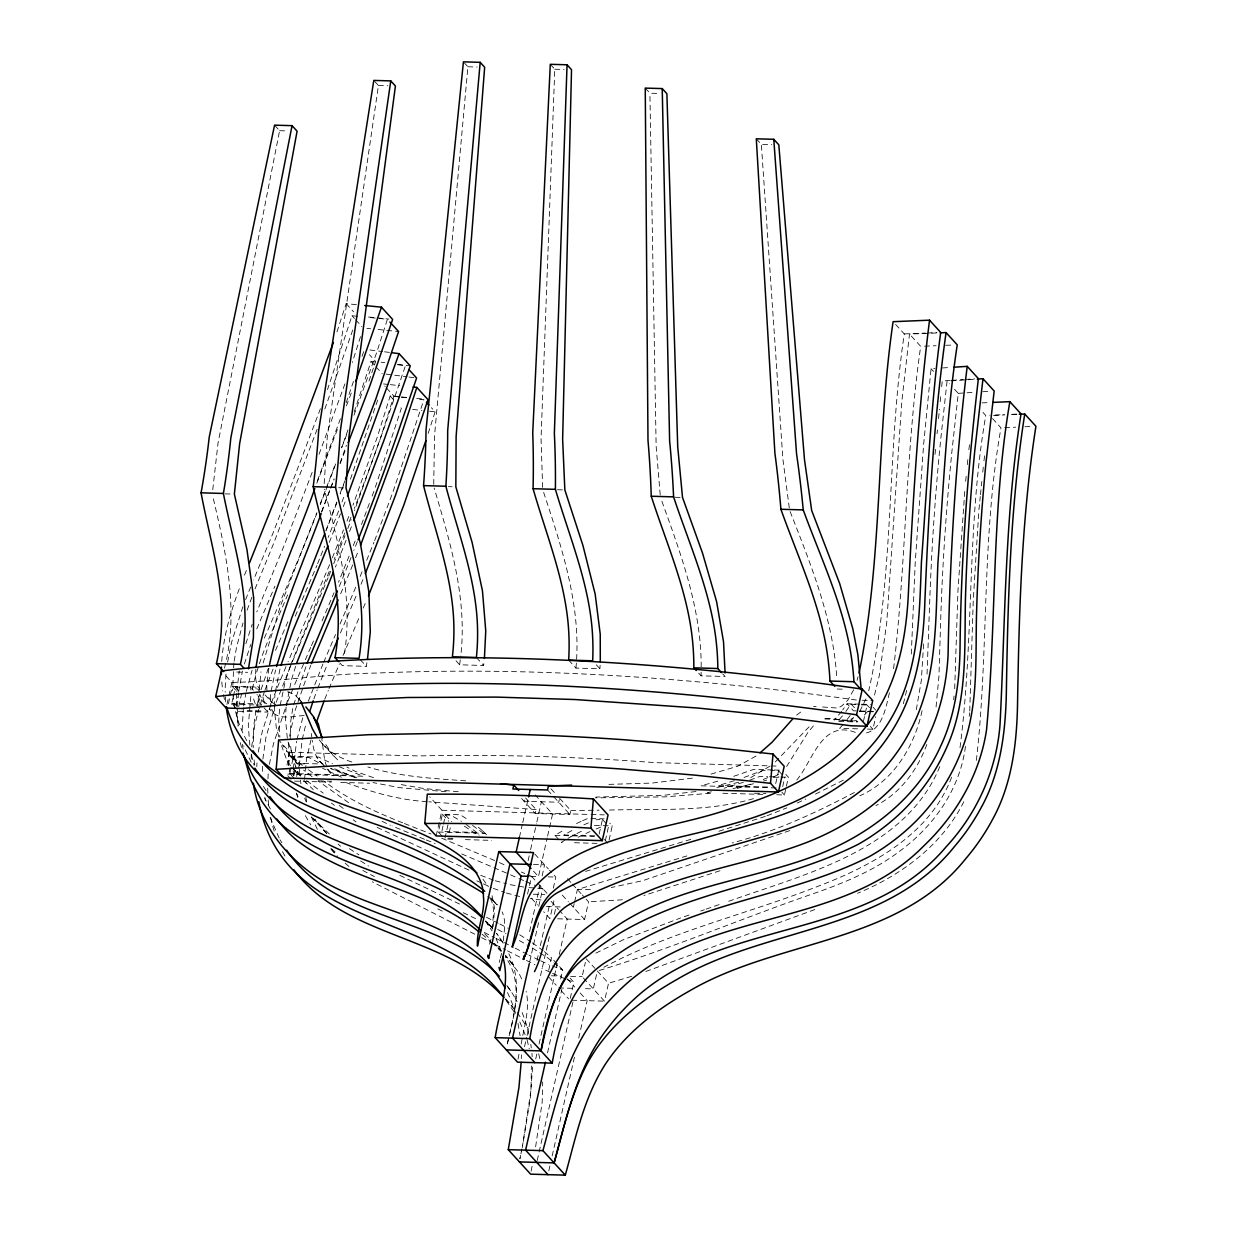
<?xml version="1.0" encoding="UTF-8"?>
<svg xmlns="http://www.w3.org/2000/svg" width="1237" height="1237" viewBox="0 0 1237 1237"><rect width="100%" height="100%" fill="white"/><g stroke="black" fill="none" stroke-linecap="round" stroke-linejoin="round"><path stroke-width="0.75" stroke-dasharray="5 3.75" d="M542.641 487.424L541.048 438.748L554.779 69.226L550.295 64.309M722.671 673.84L725.098 676.5L701.101 675.819L701.163 668.769M701.178 667.006C701.441 609.114 680.922 553.99 661.532 500.289M259.182 689.798L261.007 671.799M270.578 694.622L270.872 706.451M521.287 1058.609L521.426 1054.852M532.606 1067.114L530.116 1099.832L522.617 1145.694M293.308 768.904L296.555 741.241M304.549 779.233L306.59 758.59L311.028 739.772M237.334 708.322L237.751 725.964M237.396 706.513L238.416 693.632M923.606 643.936L921.333 680.443L915.921 711.909M954.686 688.731L957.933 591.07L964.922 488.754M256.786 766.662L256.971 762.935M267.965 778.908L268.228 773.326M568.649 660.11L575.932 668.088L599.93 668.769L600.115 665.259M225.954 674.01L225.165 688.36A163.516 134.276 -42.4 0 0 225.18 692.225M236.731 693.431L236.344 700.606A163.516 134.276 -42.4 0 0 236.391 706.404M236.839 691.653L239.251 670.918M969.746 710.997L973.225 601.043L978.776 511.623M274.274 706.621L274.923 694.777M286.103 707.023L285.453 718.883L287.51 740.159M433.739 484.347L434.527 435.733L467.911 66.767L464.555 63.072M288.762 743.05L288.592 764.188L290.355 775.12M299.308 765.626L302.137 739.881L305.987 723.614M492.311 929.157C492.434 919.338 495.589 908.824 490.888 899.593M503.227 943.182L496.532 933.27L503.227 943.182C503.459 932.806 506.954 921.642 502.067 911.839M279.531 709.126L278.758 720.955L279.887 737.128M575.932 668.088C581.823 607.212 562.015 548.006 543.198 491.043M461.138 652.502C466.72 596.296 449.959 541.296 434.156 488.058M927.039 674.134L929.652 602.929A2825.54 2320.148 -42.4 0 1 940.646 440.047L947.078 381.104L949.552 383.826M911.298 654.048L915.21 562.603L923.668 443.99L931.059 368.719L934.863 368.471M251.699 746.823L254.76 725.16L258.688 709.45M262.878 759.07L265.94 737.422L275.511 704.085M953.727 699.694L954.036 696.029M221.732 661.424C223.464 635.942 230.793 611.186 239.808 587.405M233.886 662.831L232.602 690.663M255.889 669.047C255.348 675.866 254.992 683.984 259.971 689.38M935.033 454.366L935.589 448.706M937.058 433.661L937.43 429.888M938.543 418.601L939.471 409.2M940.213 401.669L940.94 394.139M941.682 386.609L942.238 380.965L949.846 380.47M969.22 716.316L969.576 712.775M965.664 481.317L966.406 473.895M967.334 464.617L967.891 459.035M978.931 509.706L980.276 496.547M980.462 494.661L981.807 481.502M982.766 472.101L983.338 466.457M456.02 660.805L459.654 664.795L483.652 665.475L484.224 660.202M324.202 483.543L327.264 436.877L378.445 85.523L373.79 80.42M954.531 389.268L958.258 393.351L951.825 452.294A2825.54 2320.148 -42.4 0 0 940.831 615.191L938.976 675.773L935.961 708.213M459.654 664.795L460.721 656.012M344.505 653.383C353.194 597.842 338.366 542.455 324.264 489.125M895.588 324.403L904.278 333.928C886.589 452.247 894.985 573.844 868.73 690.803M968.865 449.742L969.545 444.16M238.648 691.777L242.421 671.134M250.786 696.555L248.297 726.026L249.874 745.586M936.44 332.985L909.504 334.083L901.804 401.623L886.697 623.108L879.399 675.201L873.801 698.024M983.956 460.813L984.946 453.283M258.255 752.096L262.259 731.577L270.857 704.502M269.419 764.358L273.439 743.824L287.17 703.049M227.608 662.073L231.628 642.158L242.869 606.748M243.411 707.734L241.926 733.665M243.674 705.832L245.931 693.045M255.935 710.455L253.771 725.717L253.168 747.705M275.48 691.081L280.382 667.114M286.381 705.183L291.561 679.36L295.751 666.063M271.119 691.096L275.542 670.037M289.644 736.185L294.808 711.352L310.719 665.32M965.463 746.39C960.005 789.469 933.347 826.919 898.665 851.906C874.775 869.905 847.02 881.61 819.064 891.676C745.401 916.864 673.639 947.82 599.141 970.504M976.364 760.399C989.012 649.997 981.343 537.786 1000.996 427.847L989.816 415.601M212.749 489.744L218.021 443.14L279.608 130.689L274.568 125.153M518.009 1059.197L519.262 1052.795M280.119 705.446L285.237 681.572L290.092 666.619M292.767 708.507L290.71 721.387L290.2 740.607M535.621 1146.776L542.177 1102.182L542.703 1081.927M893.578 668.676C906.381 561.644 905.314 453.19 920.684 346.329L909.504 334.083M531.106 1171.223L532.327 1164.914M339.897 662.986L342.324 665.645L366.322 666.326L367.188 661.068M522.246 1147.642L531.013 1089.921L531.384 1066.016M234.18 661.099L236.545 647.214L243.009 622.938M226.541 659.383C238.045 604.537 225.103 548.764 212.563 495.31M268.908 668.289L266.713 685.082L267.006 691.854M509.659 1033.668C515.489 1008.696 522.292 979.333 505.191 956.974M521.194 1044.013C524.024 1026.664 530.225 1009.021 526.127 991.316M922.075 710.718C914.591 745.942 893.887 780.748 859.87 795.778M521.952 1148.895L519.865 1158.822L521.875 1149.328M889.465 692.72C885.831 707.054 882.94 729.057 865.684 733.139M906.69 690.432L902.531 707.007M252.394 689.024C259.353 656.105 274.83 625.86 287.587 594.966M960.005 747.596C974.308 637.534 966.623 525.323 985.765 415.477L982.039 411.395M296.926 739.54L303.482 715.233M226.928 704.394L231.891 682.391L223.773 673.5M260.883 692.643L255.765 687.03L232.309 686.365L228.304 704.147L261.564 705.09L257.683 694.761M236.638 708.971L231.721 703.59L232.958 698.101M233.36 696.276L235.432 687.123L250.431 687.03L253.384 690.261M235.896 705.832L237.906 696.941M238.695 706.667L241.571 693.864L235.432 687.123M246.318 691.344L252.07 670.268M257.11 705.306L259.43 695.008M286.953 765.115L289.845 752.282L278.65 740.004M288.252 765.162L290.262 756.271L318.62 757.075L332.506 763.817M294.592 778.877L289.674 773.481L293.385 757.013L288.02 741.968M293.849 775.723L295.859 766.832M296.648 776.558L299.524 763.755L293.385 757.013L308.786 757.461L319.146 762.951M436.166 835.949L441.965 810.266L429.749 796.875M442.212 836.243L438.377 832.037L442.382 814.255L460.21 814.766L469.271 820.471M443.032 825.976L441.795 831.465L476.647 832.455L479.106 835.145M443.434 824.151L445.506 815.013L450.655 815.152L461.447 821.368M447.98 824.832L444.763 839.042L456.02 839.366M449.17 832.717L450.825 825.404M519.432 837.356L522.339 824.476M522.756 822.636L528.153 798.7M559.619 798.282L570.798 810.544L569.901 814.487L535.25 813.513L536.131 809.555L524.967 797.308L524.071 801.251L558.722 802.241L559.325 799.597M528.122 860.658L530.194 851.458M530.611 849.618L536.425 823.842M536.843 822.002L541.404 801.746M527.55 894.057L531.539 876.337L526.452 874.203M530.766 876.368L538.466 876.585L547.187 837.928M547.604 836.088L552.583 813.992L535.188 794.943M529.591 931.554L540.028 885.213M542.115 875.951L544.62 864.833L533.07 864.508M507.541 1043.054L508.794 1037.534M509.211 1035.694C516.2 1007.969 522.138 976.998 507.139 950.634M538.729 906.319L542.718 888.599L534.245 885.027M529.745 961.69L538.992 920.653M536.997 960.484L538.25 954.933M540.337 945.656L549.955 903.025M553.295 888.197L555.8 877.079L549.584 870.276M553.898 900.845L549.908 918.565L543.692 911.762M524.534 1046.672L526.637 1037.348M527.055 1035.477L549.754 934.77M554.377 914.267L556.047 906.798M548.687 970.303L551.516 957.794L544.45 951.655M535.714 1058.918L536.966 1053.321M539.069 1043.997L557.145 963.809M559.248 954.485L567.226 919.06L559.773 910.88M573.38 907.293L574.184 903.752M574.587 901.974L577.37 889.573L686.86 855.927M560.67 978.977L562.696 970.04L551.516 957.794M547.527 1052.873L561.861 989.26M599.141 834.078L602.45 819.451L596.064 819.775M557.609 918.782L584.56 919.539L588.549 901.835L582.349 895.016M605.295 840.82L608.589 826.192M570.242 998.383L573.875 982.286L570.149 978.204M609.052 840.124L612.253 825.899L609.702 823.1M537.198 1160.538L573.04 1001.506M597.347 971.03L608.527 983.276L604.491 1001.15L582.148 976.642L585.364 962.34M548.795 1170.913L550.063 1165.3M552.166 1155.946L574.525 1056.785M578.73 1038.075L587.173 1000.656L577.231 989.77M596.543 974.601L593.327 988.904L583.694 988.626M775.707 783.578L778.599 770.775L770.898 770.558M782.681 786.655L784.753 777.516M776.712 794.772L784.413 795.004L786.021 787.892M786.407 786.113L788.417 777.223L785.851 774.408M863.411 721.48L867.122 705.028L861.524 704.874M867.384 729.088L872.935 729.258L875.734 716.811M499.238 962.355L499.841 959.696M507.294 1043.982L508.871 1037.101M224.515 668.135L225.722 662.893M263.11 663.032L280.474 605.929L316.888 512.69M293.679 704.843L306.482 664.934M857.071 680.365L858.045 676.732M245.854 643.735L252.193 624.283M489.605 944.156L491.012 939.223M500.305 958.057L501.727 953.124M244.385 663.991L250.709 644.57M399.566 397L390.181 396.026L377.099 437.666L352.947 505.206M357.586 316.301L351.988 315.744L327.511 389.562M360.524 336.634L352.313 362.456M261.069 689.658L268.645 667.377M377.702 400.015L349.391 482.214M386.454 387.954L393.907 396.134L380.192 439.089L354.509 510.634M260.373 704.162L264.331 691.839M428.172 433.429L435.13 411.813L431.404 407.731M336.959 331.903L346.159 303.653L359.178 304.951M352.746 330.032L324.589 409.633M374.857 361.869L371.038 361.39L354.184 411.906M346.19 402.736L354.107 379.558M362.024 356.395L364.467 349.267M368.935 381.12L375.646 361.513L369.43 354.71M347.953 429.919L346.7 433.522A2478.902 2035.514 -42.4 0 1 341.567 447.84M375.321 487.254L401.36 408.272L398.871 405.55M344.953 383.857L318.326 456.206M308.369 701.147L322.919 664.037M271.475 702.771L276.686 689.102M340.422 418.724L316.208 484.084M340.036 462.978L346.453 445.196M865.977 698.905L859.808 711.26M313.858 698.982L317.167 689.921M317.816 688.112L327.496 663.975M247.106 610.166L252.286 596.157M320.383 408.767L273.13 532.853L253.523 579.921M346.978 521.194L349.638 514.082M361.482 524.565L369.446 503.243M372.105 496.145L374.1 490.811M316.796 483.219L338.381 426.92M353.968 415.199L376.558 352.916L387.413 319.285L368.765 317.43M321.883 511.701L330.001 490.053M338.629 510.958L328.176 537.43M341.984 501.975L344.675 494.785M347.783 528.601L351.153 519.617M264.981 690.107L273.655 667.501M276.16 702.353L291.53 663.728M374.641 540.615L392.562 493.084L423.951 399.566L416.452 398.778M317.12 429.332L273.501 543.785L254.946 589.152M346.391 405.922L352.375 390.165M326.058 530.194L336.789 502.006M312.172 472.379L284.309 545.1L256.801 611.867M320.228 503.907L335.737 463.241M341.814 447.33L346.53 434.96M340.175 493.176L344.891 480.806M290.633 664.965L323.274 585.75A2825.54 2320.148 -42.4 0 0 330.573 568.154M321.342 512.118L334.098 478.812M330.681 488.29L334.052 479.523M340.113 463.736L346.19 447.949M926.822 744.488C917.529 769.801 900.412 793.211 875.92 805.565M329.32 542.378L340.484 513.772M343.283 506.613L346.082 499.47M346.082 540.322L335.428 567.087M349.576 531.384L352.359 524.241M939.764 766.662C905.113 850.731 804.576 874.142 727.944 901.541M951.609 777.207C929.837 835.485 870.291 866.611 815.461 887.285C745.323 914.591 670.531 931.631 603.826 967.257M324.774 699.261L328.315 690.385M329.027 688.607L339.294 664.145M245.622 599.605L250.647 587.049M332.366 557.732L343.499 529.884M349.112 556.062L338.505 582.225M353.287 545.625L355.375 540.399M352.715 564.907L339.572 596.42M355.56 557.794L358.421 550.666M361.034 584.281L363.894 577.169M317.6 563.716L324.651 546.197M328.779 575.978L330.897 570.721M333.712 563.701L344.999 535.652M360.168 576.427L363.06 569.252M366.678 560.299L373.914 542.409M277.366 687.432L287.309 663.449M287.85 701.364L293.308 687.896M244.478 575.159L247.338 568.185M256.755 628.891L274.939 586.168M292.272 661.95L328.083 577.725M264.331 638.153L290.061 579.024A2478.902 2035.514 -42.4 0 0 316.842 513.401M275.511 650.399L289.025 619.149M340.422 633.019L357.385 593.018M329.583 564.69L288.082 661.671M322.037 620.928L334.021 592.786M295.256 616.181L316.904 565.479M323.661 662.305L335.536 634.519M340.02 624.02L356.534 585.333M358.699 618.686L343.005 655.455M363.199 608.14L366.214 601.105M294.684 684.54L304.596 661.548M305.353 659.785L310.688 647.399M311.446 645.621L313.734 640.318M853.669 689.782L847.778 700.297L841.887 705.863A14.009 11.504 -42.4 0 1 836.645 708.012L819.698 706.775M963.793 801.746C942.362 844.856 901.309 875.301 857.55 893.269M859.715 704.147L847.082 703.791L842.753 709.914M845.83 711.476L851.149 704.054L855.911 704.703M850.175 715.527L844.84 722.393M853.561 717.414L849.139 723.166M867.694 711.414L861.818 717.831M786.608 766.507L808.024 732.273L814.967 724.062M796.767 780.068C812.987 760.786 822.002 718.419 856.406 732.845M841.732 711.321L834.295 720.15M842.443 715.821L838.779 720.197L839.335 720.8M842.737 724.882L839.676 728.315L859.993 728.887M775.29 761.961L811.209 724.619M796.674 715.094L802.597 710.595M769.878 766.198L750.689 777.625M755.993 756.054L737.886 766.182L709.342 774.609M778.413 774.3L771.563 778.166M558.815 839.552L554.98 835.331L564.443 829.733M564.938 840.139L561.382 842.351L565.123 842.459M567.907 838.439L570.845 836.738M571.942 830.537L563.886 834.929L596.899 835.856M570.875 836.738L576.829 833.552M595.878 953.124L623.819 939.517L680.69 917.947M815.508 794.077L843.263 780.207M576.859 833.537L582.905 830.537M578.096 837.263L590.003 831.573M854.442 792.453C815.353 812.972 775.151 831.697 732.273 842.892M797.216 803.014L805.813 799.009M576.519 823.517L582.642 820.703M582.658 820.688L588.023 818.384L604.073 818.832M583.849 824.832L588.395 822.883M596.064 828.976L603.44 826.053M767.017 815.786L786.918 807.823M763.198 779.48L769.337 777.068M789.84 830.584L642.776 880.667L611.279 887.532M645.822 971.462L815.724 909.241M749.715 780.145L760.059 776.419L767.62 776.635M684.324 916.679L691.591 914.158M700.683 911.004L704.317 909.752M706.141 909.118L720.676 904.061M744.025 777.47L763.183 770.326L768.966 770.496M750.24 784.181L737.252 788.464M765.316 816.374L717.414 831.743M720.011 870.724L643.936 895.495M631.705 976.287L608.527 983.276M733.727 776.31L753.658 769.399L772.568 769.94M734.361 780.671L718.202 785.603L771.099 787.119M743.329 782.294L724.14 788.201M585.549 871.405L692.009 838.995M763.616 781.057L766.677 780.145M717.738 781.196L701.023 785.804L776.094 787.923M738.752 782.248L714.847 788.031M711.321 791.773L707.425 792.809L711.275 792.917M733.015 788.603L753.472 783.763M753.488 798.654C706.435 812.4 656.924 808.642 608.558 810.08M856.437 720.475C845.783 722.872 835.176 716.934 824.476 718.913M710.533 793.257L665.336 796.86L595.492 797.85M692.349 778.135L651.992 783.083L605.372 784.474M695.967 791.541L663.171 795.345L595.801 797.076M622.458 899.778L588.549 901.835M942.486 367.961L950.093 367.466M951.748 380.347L963.175 379.589M965.076 379.465L974.586 378.847M950.851 380.857L975.421 379.233M958.258 393.351L973.38 392.361M982.827 391.727L990.389 391.232M590.451 889.449L577.37 889.573M982.008 402.891L989.43 402.566M995.043 415.06L1004.32 414.642M1011.742 414.318L1017.309 414.07M993.497 415.431L1004.521 414.921M1011.881 414.596L1017.402 414.333M1004.676 427.677L1015.701 427.182M1024.901 426.765L1032.246 426.425M304.209 715.527C292.411 716.115 276.33 721.233 269.233 708.121M904.278 333.928L925.369 333.062M927.286 332.985L936.873 332.583M924.534 346.174L936.069 345.695M945.687 345.309L953.387 344.999M813.513 706.636L816.126 706.543M824.677 718.883L847.824 720.259A14.009 11.504 -42.4 0 0 853.066 718.125M570.798 810.544L599.11 810.189M467.911 66.767L477.219 67.03M554.779 69.226L564.087 69.488M378.445 85.523L387.877 85.786M645.25 88.105L649.904 93.208L659.336 93.471M279.608 130.689L288.345 130.936M756.302 138.807L761.343 144.327L771.826 144.636M448.428 486.651L452.139 486.744M557.439 489.728L564.845 489.945M338.598 487.718L344.164 487.873M675.108 497.259L682.515 497.46M225.119 493.857L232.51 494.058M236.638 672.016L247.709 672.325M837.233 689.024L842.768 689.179M231.891 682.391C280.026 681.649 327.991 673.778 376.264 673.067C426.858 670.918 477.528 670.655 528.137 671.954C638.184 674.799 747.952 684.942 856.947 700.096M862.22 700.25L872.734 700.544M861.524 704.209L870.539 704.456M873.337 711.368L853.484 710.811L847.082 703.791M859.499 711.368L873.276 711.77M259.492 708.306L255.239 703.652L231.721 703.59M838.779 720.197L857.813 721.326M838.81 721.449L857.303 721.975M247.122 710.579L261.95 711.012L261.316 709.512M238.385 711.275L267.965 712.11L266.635 708.956M289.845 752.282L417.998 755.915L447.392 755.451A1251.488 462.731 12.7 0 1 620.062 760.214L656.058 762.657L769.136 765.858M771.022 765.919L778.568 766.136M774.455 769.986L780.13 770.156M317.461 763.878L296.664 763.275L290.262 756.271M769.507 776.681L778.97 776.944M780.856 777.006L788.417 777.223M299.524 763.755L307.24 763.971M773.187 777.176L782.82 777.454M289.674 773.481L346.422 775.089L331.269 768.687M318.527 780.856L331.763 781.243M754.555 793.226L765.904 793.536M294.576 781.119L331.145 782.155M340.763 782.418L369.647 783.237M722.825 793.257L765.162 794.448M441.965 810.266L587.297 814.379M591.07 814.487L604.29 814.874M594.425 825.404L612.253 825.899M438.377 832.037L485.244 833.367L489.094 837.573M554.98 835.331L594.348 836.459M447.933 838.207L455.278 838.408M465.39 839.629L491.646 840.371M574.509 842.722L598.878 843.418M548.099 876.863L555.8 877.079M533.317 894.227L544.883 894.552M546.429 906.535L563.747 907.015M551.331 975.777L560.964 976.055M570.597 976.318L582.148 976.642M558.66 987.915L575.994 988.409M571.772 1000.223L604.491 1001.15M542.718 888.599L528.044 887.547M536.131 809.555L428.76 801.808M446.186 791.742L399.427 787.644L373.033 782.588M465.7 780.841C432.857 778.521 399.566 776.635 367.868 767.002M458.308 791.742L424.044 788.557L398.561 784.134M368.487 317.012L388.928 319.069M366.894 328.377L370.621 328.748M378.089 329.49L398.592 331.531M388.418 384.475L382.728 383.872L385.217 386.593M390.304 384.661L399.783 385.65M393.907 396.134L399.597 396.721M401.484 396.922L407.174 397.51M416.637 398.5L424.214 399.288M401.437 397.201L407.066 397.788M412.617 409.447L422.003 410.437M429.502 411.225L435.13 411.813M426.951 801.622C399.134 800.061 372.337 792.283 346.329 782.681M541.033 899.995L530.24 898.479M369.925 349.963L382.681 351.571M384.506 351.803L389.98 352.483M381.104 362.209L384.753 362.673M397.51 364.281L410.267 365.889M397.788 364.776L405.427 365.75L385.372 424.306A2825.54 2320.148 -42.4 0 1 354.37 508.407M386.037 374.131L407.05 376.79M408.968 377.038L416.606 378.012M510.154 884.671L524.411 887.161M287.649 691.73L294.715 694.637L301.89 702.307L298.38 698.147L300.467 701.039M495.233 880.775L506.428 883.697M506.412 893.021L521.334 896.918M373.528 777.64L355.297 771.378L346.808 767.033M356.89 777.578L330.294 768.409M493.594 880.187L478.827 874.621M493.316 888.367L504.773 892.449M351.865 762.069C339.17 757.817 326.939 750.72 319.1 739.618M404.422 823.533L431.048 834.001M441.686 838.191L497.753 861.849M424.477 839.274L392.052 825.976M426.255 839.969L435.13 843.464M461.741 853.947L508.933 874.111M552.29 965.896L562.696 970.04L548.223 958.227L530.859 947.047M565.201 978.838L551.841 973.04M566.933 979.534L573.875 982.286M355.205 777.748L333.557 768.347M402.659 822.821C375.151 811.889 347.922 799.411 324.31 781.32M521.365 872.054L524.751 873.492M518.983 878.595L524.071 880.744M525.756 881.455L532.544 884.316M339.247 766.785L363.245 776.233L286.257 774.053L291.375 779.666M341.474 777.223L322.61 768.301M499.423 862.606L506.103 865.622M510.603 874.868L517.282 877.883M468.931 870.106L376.976 827.321M476.802 880.852L481.765 883.11M483.404 883.852L491.661 887.625M539.023 960.036L528.957 955.165M540.662 960.778L548.826 964.52M550.202 972.282L541.868 968.293M266.759 703.776L262.615 700.853L259.693 694.189M382.032 821.291L390.382 825.28M399.814 875.379L462.545 905.469M463.257 912.705L478.951 920.235M486.497 917.251L498.186 923.189M499.856 924.039L508.206 928.291M487.656 924.41L496.006 928.662M497.676 929.497L506.026 933.749M437.821 908.87L442.97 911.483M484.255 932.435L494.568 937.677M496.3 938.558L513.494 947.295M515.21 948.176L527.24 954.299M474.792 934.198L372.322 881.842M481.672 937.692L493.718 943.816M495.434 944.681L505.747 949.939M507.464 950.805L524.658 959.556M526.39 960.422L534.987 964.798M362.797 870.461L374.378 876.585M519.679 934.801L530.797 941.836M519.385 940.537L529.22 946.119M464.37 826.161L476.802 834.403M349.452 848.675L358.946 854.829M360.616 860.937L368.533 866.055M472.488 825.404L484.796 834.295M532.358 942.872L542.981 950.526M348.571 802.658L318.064 780.918M302.4 765.502L291.097 756.673L282.299 744.782M308.384 769.723L317.151 776.063M312.095 776.697L303.606 770.079M466.133 824.43L476.647 832.455M306.637 780.671L323.228 793.149M339.232 805.426L344.829 809.647M353.21 819.791L356.009 821.894M331.392 803.06L334.407 805.395M487.78 896.33L497.305 904.912L490.254 897.227M478.41 827.29L482.708 830.97M482.028 934.136L490.347 941.295M491.738 942.486L500.784 950.928M329.429 834.063L310.966 816.451L326.908 833.8M338.041 844.082L340.608 846.309M331.423 848.675L337.794 854.272M345.154 863.163L348.973 866.534M291.994 767.558L300.699 776.109M303.9 780.702L313.286 789.623M323.707 765.069C315.868 759.41 313.27 749.591 312.327 740.468M482.724 830.986L485.244 833.367M322.053 763.554L319.687 761.296L325.099 766.6M326.939 768.935L333.232 775.8M485.739 921.086L488.198 923.436L486.528 921.611M322.068 743.468L339.371 761.729M484.718 933.827L489.605 938.682M492.063 899.593L497.228 904.881M322.532 763.94L319.966 761.281L321.357 762.812M295.071 771.084L299.23 775.398L294.561 770.357M326.831 833.676L315.033 819.126M505.222 998.862L516.2 1011.247M331.253 849.185L337.686 856.421M513.309 964.752L505.67 955.784L518.411 972.22L522.926 981.389M931.059 368.719L933.548 371.44M873.106 707.27L875.657 710.069M867.122 705.028L869.58 707.719M851.149 704.054L857.782 711.321M870.369 726.444L872.935 729.258M698.673 673.16L701.101 675.819M778.599 770.775L782.294 774.81M346.159 303.653L353.612 311.817M351.988 315.744L354.478 318.466M355.715 319.826L361.931 326.645M781.846 792.19L784.413 795.004M371.038 361.39L374.765 365.472M376.002 366.832L382.218 373.636M390.181 396.026L393.907 400.108M596.296 664.779L599.93 668.769M476.384 657.496L483.652 665.475M602.45 819.451L607.367 824.847M604.414 839.475L608.248 843.68M550.929 788.758L555.892 794.2M547.558 789.979L552.522 795.437M553.759 796.798L569.901 814.487M521.581 798.53L535.25 813.513M567.443 878.687L571.169 882.77M572.406 884.13L581.096 893.655M360.261 659.677L366.322 666.326M534.693 853.932L548.347 868.915M562.201 895.047L568.417 901.85M569.654 903.211L584.56 919.539M533.503 871.142L538.466 876.585M531.539 876.337L536.502 881.795M537.755 883.156L547.682 894.042M551.083 901.356L558.536 909.52M531.276 898.139L537.476 904.943M586.168 958.768L594.873 968.308M445.506 815.013L451.644 821.739M442.382 814.255L448.784 821.275M567.304 978.884L574.757 987.049M298.643 698.457L300.05 699.987M548.733 977.029L556.186 985.193M561.15 990.636L568.603 998.816M501.418 951.098L494.491 943.537L501.047 951.207M505.608 955.691L507 957.222M265.012 694.885L271.15 701.626A14.009 11.504 -42.4 0 0 273.825 703.466M265.043 703.513L262.615 700.853M264.115 707.904L267.965 712.11M232.309 686.365L238.71 693.385M298.364 764.76L286.489 751.416M505.701 999.094L512.968 1007.104M293.401 769.089L298.983 775.212M330.712 848.768L334.902 853.36M271.15 701.626L267.826 695.797M303.977 780.686L306.25 783.346M492.666 928.709L487.935 923.142L492.96 929.064L494.599 908.422L491.63 893.547M482.94 879.213L488.383 886.728M517.282 1012.639L528.632 1029.354M506.103 1000.393L514.437 1012.314M333.48 756.008L323.785 741.473M330.851 773.542L327.357 768.069M506.83 985.502L510.881 991.115A187.498 153.96 -42.4 0 1 517.081 1001.723M507.68 986.647L510.881 991.115M273.794 713.1L271.676 709.327M485.352 921.024L492.048 930.92M279.995 839.753L281.897 842.737M263.404 786.407L268.012 793.659M293.478 757.044L297.669 763.677M297.591 771.347L301.704 778.027M290.525 765.765L286.412 759.085L281.603 745.818M317.399 829.455L311.384 816.899M305.323 815.647L310.765 824.971M270.393 808.983L264.811 798.437M282.5 851.674L285.113 856.251M246.797 740.685C238.849 726.49 234.118 710.471 232.958 694.251M495.96 938.388L500.908 950.202M279.129 838.037L269.697 816.405M519.818 1021.932L525.895 1036.467M251.219 762.286L245.761 750.967A163.516 134.276 -42.4 0 1 243.766 745.834M296.246 768.208L291.793 754.462L290.324 744.303M304.658 798.221L306.157 801.777M296.493 793.072L297.993 796.628M255.239 703.652L252.564 696.106M790.134 511.577C810.946 564.799 833.042 618.995 836.691 676.685M296.617 793.891L297.761 797.571M326.676 766.754L324.62 759.982L321.852 739.169M278.882 736.958L276.33 727.913L274.351 708.476M264.084 701.781L262.167 694.05M259.275 703.466L257.064 694.297M251.451 754.848L254.173 765.363M240.272 742.602L241.648 747.859M538.667 1053.769L540.399 1060.99M527.055 1039.714L529.22 1048.729M528.787 1034.039L527.24 1027.328A187.498 153.96 -42.4 0 0 520.808 1009.469M517.994 1023.463L520.097 1035.678M223.464 694.668L225.026 702.152M255.765 687.03L256.152 688.978M250.987 690.091L250.431 687.03M305.833 797.03L307.209 804.313M264.826 797.231L265.46 800.818M300.359 780.083L300.947 783.732M530.797 1044.337L531.276 1047.925M254.064 759.92L254.714 764.992M242.452 744.272L243.101 749.359M311.399 733.541L311.755 736.835M221.779 681.989L222.691 690.942M789.283 507.959L782.897 459.143L761.343 144.327M293.231 770.806L293.602 775.97M660.218 494.939L656.136 446.201L649.904 93.208M531.987 1053.305L532.142 1056.754M299.462 769.228L299.771 776.434M267.687 788.232L267.903 793.814M262.414 766.337L262.43 773.651M251.25 754.091L251.25 761.389M238.432 725.964A163.516 134.276 -42.4 0 1 236.468 708.322M225.675 701.796A163.516 134.276 -42.4 0 1 225.227 694.143M343.546 485.12A2478.902 2035.514 -42.4 0 1 340.19 494.042M336.851 502.84A2478.902 2035.514 -42.4 0 1 325.934 530.92M335.675 463.937A2478.902 2035.514 -42.4 0 1 329.011 481.796M327.681 485.306A2478.902 2035.514 -42.4 0 1 320.259 504.634M357.354 541.651A2825.54 2320.148 -42.4 0 1 353.859 550.45M351.045 557.5A2825.54 2320.148 -42.4 0 1 338.845 587.451M350.968 517.159A2825.54 2320.148 -42.4 0 1 348.231 524.163M344.783 532.9A2825.54 2320.148 -42.4 0 1 334.16 559.356M274.197 831.109A188.411 154.718 -42.4 0 1 270.331 815.74M268.661 804.931A188.411 154.718 -42.4 0 1 268.12 799.396M507.448 992.522A187.498 153.96 -42.4 0 1 515.582 1013.412M500.861 950.743L498.449 948.238L500.83 950.727"/><path stroke-width="1.5" d="M567.056 64.788L554.362 433.46A401.654 168.68 89.4 0 1 555.398 489.342C569.809 538.018 590.312 585.905 592.647 637.271A100.259 42.104 89.4 0 1 592.662 660.79L568.649 660.11A100.182 42.661 -89.7 0 0 568.958 636.607C567.242 585.317 547.063 537.384 533.07 488.708A401.376 170.953 -89.7 0 0 532.73 432.857L550.295 64.309L567.056 64.788L571.525 69.705L562.634 439.367L564.845 489.945L582.952 545.548L595.167 594.116L600.239 634.241L600.301 661.733M521.148 1062.351L518.937 1087.57L508.268 1149.668L530.627 1174.16L565.294 1175.15C575.762 1137.452 583.771 1098.023 605.094 1064.609C625.829 1032.88 656.785 1009.407 689.442 990.961C777.918 939.022 897.351 944.264 965.649 858.803A188.411 154.718 -42.4 0 0 992.306 819.915C1011.727 784.954 1016.721 744.396 1017.525 705.028C1019.056 611.898 1021.53 518.442 1035.926 426.255L1024.746 414.008L1019.242 414.256M276.16 769.306L278.65 740.004L368.781 734.701L442.243 733.325A1252.169 462.994 12.7 0 1 623.835 739.726L697.096 745.818L773.017 754.013L784.212 766.291L778.429 791.974L284.062 777.965L276.16 769.306L366.291 764.002L439.753 762.61A1252.169 462.994 12.7 0 1 621.345 769.027L694.606 775.104L770.527 783.315L778.429 791.974M424.786 823.471L427.306 794.2A1251.256 462.653 12.7 0 1 593.404 798.901L608.063 814.967L602.28 840.65L436.166 835.949L424.786 823.471A1251.256 462.653 12.7 0 1 590.884 828.172L602.28 840.65M590.884 828.172L593.404 798.916M770.527 783.315L773.017 754.013M480.188 62.329L447.686 430.445A401.376 177.973 -87 0 1 445.877 486.234C458.633 534.879 477.807 582.998 477.59 634.009A100.182 44.424 -87 0 1 476.384 657.496L452.371 656.816A100.259 45.011 -86.1 0 0 453.886 633.329C454.737 582.411 435.888 534.245 423.549 485.6A401.654 180.308 -86.1 0 0 426.038 429.827L463.427 61.85L480.188 62.329L484.657 67.231L456.128 436.352L455.834 486.852L472.101 542.394L482.476 590.915L485.754 630.994L484.409 658.455M256.059 667.145C265.398 604.769 294.112 547.651 314.77 488.63M953.897 367.219L967.21 366.353C955.521 462.251 949.8 558.753 948.068 655.316C946.583 682.175 941.001 708.909 929.698 733.402C906.443 785.681 858.153 822.543 805.797 842.799C734.623 870.028 653.074 874.605 591.796 924.039C553.558 950.356 536.966 994.656 529.838 1038.632L552.197 1063.14C559.356 1022.736 572.7 979.673 611.557 958.783C687.617 901.742 786.686 898.851 869.317 856.607A182.148 149.569 -42.4 0 0 905.051 831.326C931.461 808.488 951.686 778.753 963.298 745.818C978.931 702.477 975.189 655.595 976.642 610.413A2478.902 2035.514 -42.4 0 1 985.889 463.566L994.161 390.985L982.982 378.723L977.323 379.11M982.982 378.723L974.71 451.319A2478.902 2035.514 -42.4 0 0 965.463 598.167C964.288 648.42 968.014 701.364 946.29 748.292C934.291 775.383 916.246 799.643 893.872 819.08A182.148 149.569 -42.4 0 1 858.138 844.361C771.192 887.965 666.341 891.104 588.827 954.949C556.418 976.395 548.888 1015.747 541.017 1050.893L506.366 1049.904M859.035 673.083C882.971 557.609 876.012 438.207 893.099 321.682L929.528 320.182C918.117 412.199 912.612 504.912 908.174 597.502C906.195 631.705 900.304 666.326 884.842 697.22C855.432 755.668 794.896 790.659 733.727 807.529C668.336 831.264 585.596 832.207 535.343 886.388C521.303 903.891 521.473 927.812 512.149 947.109L533.441 852.571L498.789 851.597L477.482 946.119C476.291 929.528 485.368 913.262 483.42 896.176C483.358 877.219 469.565 861.679 454.52 851.814C381.197 802.117 258.085 804.947 226.526 706.899M993.141 402.396L1009.856 401.654C991.347 510.247 996.728 620.85 986.507 730.077C979.797 774.594 956.031 815.276 923.622 846.062C843.34 927.843 712.497 908.623 627.886 982.487A187.498 153.96 -42.4 0 0 595.523 1017.324C565.742 1055.981 555.506 1104.595 542.935 1150.642L565.294 1175.15M940.29 332.815L946.058 332.583C933.61 421.4 928.662 511.159 924.905 600.718C923.776 637.086 919.246 674.041 904.402 707.61A163.516 134.276 -42.4 0 1 872.549 756.797C843.124 790.768 800.942 809.926 758.637 822.435C691.931 842.057 623.232 858.818 561.119 890.779C533.781 903.273 534.972 936.44 523.313 959.355L524.148 955.644M390.768 80.9L340.252 431.574A403.448 187.885 -83.2 0 1 335.536 487.301C346.561 535.899 364.343 584.266 361.529 634.844A100.754 46.913 -83.2 0 1 359.055 658.347L335.041 657.667A100.97 47.532 -82.2 0 0 337.825 634.148C341.257 583.678 323.816 535.265 313.193 486.667A404.283 190.297 -82.2 0 0 318.62 430.971L373.79 80.42L390.768 80.9L395.423 86.002L348.865 437.496L346.004 487.919L360.354 543.383L368.858 591.812L370.296 631.829L367.482 659.321M1024.746 414.008C1010.351 506.196 1007.877 599.651 1006.346 692.766C1005.542 732.149 1000.563 772.708 981.142 807.668A188.411 154.718 -42.4 0 1 954.469 846.556C886.171 932.018 766.739 926.776 678.263 978.699C641.771 999.249 607.212 1026.478 587.049 1063.944C570.845 1094.931 563.33 1129.412 554.114 1162.904L519.447 1161.914M552.197 1063.14L517.545 1062.166L495.187 1037.657C499.13 1011.139 510.618 984.142 502.902 957.252M223.711 671.645L216.429 663.666A102.223 49.99 -78.6 0 0 220.387 640.055C226.201 590.064 210.089 541.389 201.074 492.836A408.875 199.93 -78.6 0 0 209.208 437.218L274.568 125.153L292.056 125.664L230.84 437.836A407.499 197.41 -79.5 0 1 223.402 493.47C232.834 542.038 249.302 590.652 244.091 640.766A101.851 49.341 -79.5 0 1 240.426 664.346L244.076 668.336M248.467 668.815L253.43 637.72L253.678 597.78L246.921 549.444L234.365 494.12L239.622 443.743L297.096 131.184L292.056 125.664M215.671 696.632L221.469 670.964C434.574 645.822 650.446 658.842 862.313 689.117L872.734 700.544L866.951 726.227L851.164 725.779L767.713 715.202L697.452 708.012L575.066 699.539L496.393 697.096L407.576 697.498L321.929 701.394L241.895 708.507L226.093 708.059L215.671 696.632C428.791 671.505 644.663 684.525 856.53 714.8L866.951 726.227M500.552 783.67L513.788 785.047L512.891 789.005L547.558 789.979L548.439 786.036L571.618 785.108M487.811 955.165L488.661 958.381L509.969 863.843L531.137 864.447M519.432 837.356L516.123 852.092L531.013 868.42M528.57 796.86L530.225 789.5M498.789 851.597L521.148 876.105L499.841 970.628L498.99 967.411M529.328 963.546L512.52 1038.152L534.863 1062.645M545.424 1062.227L525.601 1150.147L547.96 1174.655M856.53 714.8L862.313 689.117M269.558 664.64C280.613 612.3 302.926 563.5 321.218 513.51M541.017 1050.893C548.146 1006.903 564.737 962.618 602.976 936.285C664.254 886.852 745.803 882.275 816.977 855.045C869.317 834.805 917.607 797.942 940.878 745.664C955.582 714.414 959.773 679.577 960.067 645.389C961.134 556.202 968.045 467.169 978.39 378.599L967.21 366.353M276.562 666.527L291.654 618.191L324.728 533.704M309.729 711.399L313.208 700.791M280.907 665.46L292.767 631.21L327.913 545.95M554.114 1162.904C566.685 1116.841 576.921 1068.227 606.687 1029.571A187.498 153.96 -42.4 0 1 639.065 994.749C727.804 918.086 867.477 940.491 946.166 846.757C977.106 813.451 996.589 770.017 1000.006 724.619C1005.387 620.974 1004.66 516.695 1021.02 413.9L1009.856 401.654M425.853 440.65L403.741 505.33L368.456 595.832M364.745 305.508L381.46 307.178L355.699 381.429M413.05 387.026L416.838 387.428L401.051 435.532L360.555 545.331M391.804 352.715L399.087 353.643L347.473 495.882M316.425 722.207L324.063 701.039M333.418 342.479L273.547 502.701L249.487 562.943M296.803 662.738L333.232 572.406M345.571 479.028L375.94 398.654L398.592 331.531L389.887 322.007M307.147 663.187L334.454 597.997A2825.54 2320.148 -42.4 0 0 337.392 590.961M348.215 442.691L370.188 384.939L392.639 319.44L381.46 307.178M353.767 520.653L383.857 440.619L410.267 365.889L399.087 353.643M365.317 573.597L395.361 495.728L428.017 399.675L416.838 387.428M311.415 663.62L338.088 599.899M328.192 662.274L338.211 638.23M523.313 959.355C533.286 938.063 533.132 911.174 550.867 893.47C610.243 840.078 697.359 840.356 768.672 811.982C825.744 792.855 879.059 753.395 902.036 696.261C919.4 653.847 919.648 607.197 921.426 562.155C927.162 485.538 930.456 408.627 940.708 332.428L929.528 320.182M534.492 971.617C546.151 948.702 544.96 915.519 572.298 903.025C634.395 871.064 703.111 854.303 769.816 834.681C812.121 822.172 854.288 803.014 883.728 769.058A163.516 134.276 -42.4 0 0 915.581 719.857C937.538 670.918 935.698 616.011 937.878 563.624C943.259 490.625 946.29 417.286 957.237 344.829L946.058 332.583M793.01 718.604L772.074 742.231L760.044 752.885M725.083 672.974L723.521 641.771L716.594 601.599L702.492 553.001L682.515 497.46L677.721 446.804L666.882 93.687L662.228 88.585L645.25 88.105L647.987 440.295A403.448 161.568 86.6 0 1 651.25 496.238C666.975 544.929 688.483 592.678 692.859 644.245A100.754 40.342 86.6 0 1 693.818 667.841L696.245 670.5M773.774 139.302L796.551 453.871A408.875 150.899 82.5 0 1 803.23 509.907C820.981 558.614 844.005 606.161 851.504 657.945A102.223 37.728 82.5 0 1 853.947 681.726L861.23 689.705L857.89 654.775L852.772 628.582L839.691 583.617L811.673 510.479L804.498 459.747L778.815 144.822L773.774 139.302L756.302 138.807L774.903 453.252A407.499 153.063 83.3 0 1 780.903 509.273C798.236 557.98 820.951 605.558 827.8 657.311A101.851 38.254 83.3 0 1 829.95 681.046L834.805 686.365M423.549 485.6L445.877 486.234M533.07 488.708L555.398 489.342M313.193 486.667L335.536 487.301M651.25 496.238L673.577 496.872C689.736 545.579 711.538 593.281 716.548 644.894A100.97 39.8 85.7 0 1 717.816 668.521L721.465 672.511M201.074 492.836L223.402 493.47M780.887 509.273L803.23 509.907M693.818 667.841L717.816 668.521M216.429 663.666L240.426 664.346M829.95 681.046L853.947 681.726M521.148 876.105L528.848 876.322M495.187 1037.657L529.838 1038.632M508.268 1149.668L542.935 1150.642M483.59 893.3C435.378 863.132 381.661 842.784 328.826 822.188C300.746 810.189 271.599 794.865 254.93 768.177M479.028 931.925C425.714 887.408 351.339 882.646 296.942 840.387A182.148 149.569 -42.4 0 1 276.918 819.08M285.762 828.141C344.721 873.075 426.348 877.188 480.559 930.239M313.549 717.862L318.203 723.599L321.666 737.515M305.879 706.884L313.703 716.95L322.316 737.963M502.639 996.125C445.196 934.105 345.077 938.342 293.772 869.704M476.956 872.966C410.437 818.245 306.096 823.873 252.966 750.782M482.059 917.576C421.013 860.921 320.228 867.694 269.867 796.566M484.765 891.289C436.259 852.216 374.424 833.784 317.646 809.941C283.443 796.118 248.606 774.656 234.582 738.721A163.516 134.276 -42.4 0 1 226.216 706.945M409.153 369.832L416.606 378.012L396.551 436.553A2825.54 2320.148 -42.4 0 1 358.034 539.904M426.44 402.288L428.93 405.009M513.788 785.047L518.751 790.505M335.041 657.667L338.691 661.656M499.284 976.194C440.743 914.607 336.541 923.343 286.628 850.175M481.781 916.803C417.348 840.851 278.155 859.715 243.009 753.101M503.938 997.61C442.923 914.452 304.951 930.518 265.847 827.043A188.411 154.718 -42.4 0 1 258.827 801.731M317.105 737.051L312.605 729.212L301.148 702.26M488.213 956.448L488.661 958.381M243.983 756.116L250.786 779.99L261.811 801.159A182.148 149.569 -42.4 0 0 285.762 828.141M253.338 783.191C260.28 832.656 298.565 871.807 342.943 891.351C396.489 916.339 465.004 925.508 499.717 978.869A187.498 153.96 -42.4 0 1 505.083 987.915M662.228 88.585L669.619 440.913A404.283 159.357 85.7 0 1 673.577 496.872M221.408 666.944L221.423 674.598"/></g></svg>
